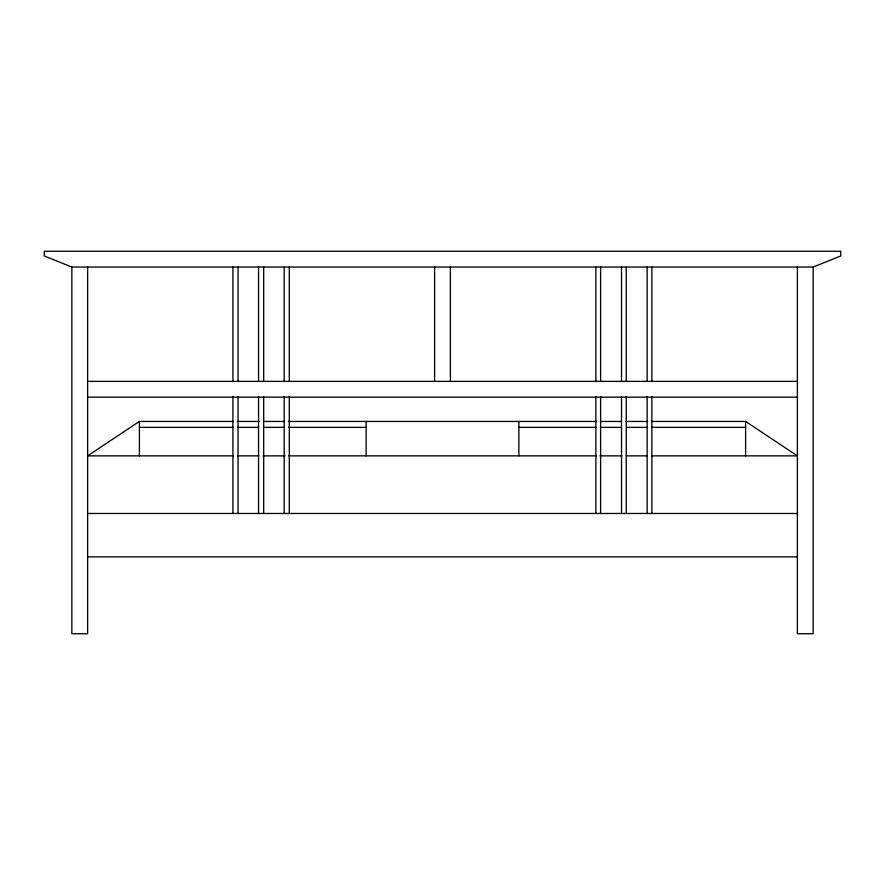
<?xml version="1.0" encoding="UTF-8"?>
<svg xmlns="http://www.w3.org/2000/svg" width="885" height="885" viewBox="0 0 885 885"><rect width="100%" height="100%" fill="white"/><g stroke="black" fill="none" stroke-linecap="round" stroke-linejoin="round"><path stroke-width="1.33" d="M233.408 421.448L139.399 421.448L87.626 455.863L233.408 455.863M813.149 267.038L840.75 255.997L840.75 251.263L44.25 251.263L44.25 255.997L71.851 267.038L813.149 267.038L813.149 633.737L797.374 633.737L797.374 267.038M87.626 381.38L797.374 381.38M87.626 397.155L797.374 397.155M237.434 421.448L259.537 421.448M263.675 421.448L284.561 421.448M288.532 421.448L596.468 421.448M600.439 421.448L621.325 421.448M625.463 421.448L647.566 421.448M651.592 421.448L745.601 421.448L797.374 455.863L651.592 455.863M139.399 427.355L233.408 427.355M237.556 427.355L258.287 427.355M263.818 427.355L284.561 427.355M288.709 427.355L366.124 427.355M518.875 427.355L596.291 427.355M600.439 427.355L621.181 427.355M626.713 427.355L647.444 427.355M651.592 427.355L745.601 427.355M237.556 455.863L258.851 455.863M262.989 455.863L285.081 455.863M288.709 455.863L596.291 455.863M599.919 455.863L622.011 455.863M626.149 455.863L647.444 455.863M87.626 513.477L797.374 513.477M87.626 556.853L797.374 556.853M745.601 421.448L745.601 455.863M651.88 267.038L651.88 381.38M651.88 396.513L651.88 513.477M647.145 267.038L647.145 381.38M647.145 396.513L647.145 513.477M626.248 267.038L626.248 381.38M626.248 396.513L626.248 513.477M621.513 267.038L621.513 381.38M621.513 396.513L621.513 513.477M600.616 267.038L600.616 381.38M600.616 396.513L600.616 513.477M595.882 267.038L595.882 381.38M595.882 396.513L595.882 513.477M518.875 421.448L518.875 455.863M450.388 267.038L450.388 381.38M434.612 267.038L434.612 381.38M366.124 421.448L366.124 455.863M289.306 267.038L289.306 381.38M289.306 396.513L289.306 513.477M284.185 267.038L284.185 381.38M284.185 396.513L284.185 513.477M263.686 267.038L263.686 381.38M263.686 396.513L263.686 513.477M258.553 267.038L258.553 381.38M258.553 396.513L258.553 513.477M238.054 267.038L238.054 381.38M238.054 396.513L238.054 513.477M232.921 267.038L232.921 381.38M232.921 396.513L232.921 513.477M139.399 421.448L139.399 455.863M87.626 267.038L87.626 633.737L71.851 633.737L71.851 267.038"/></g></svg>
